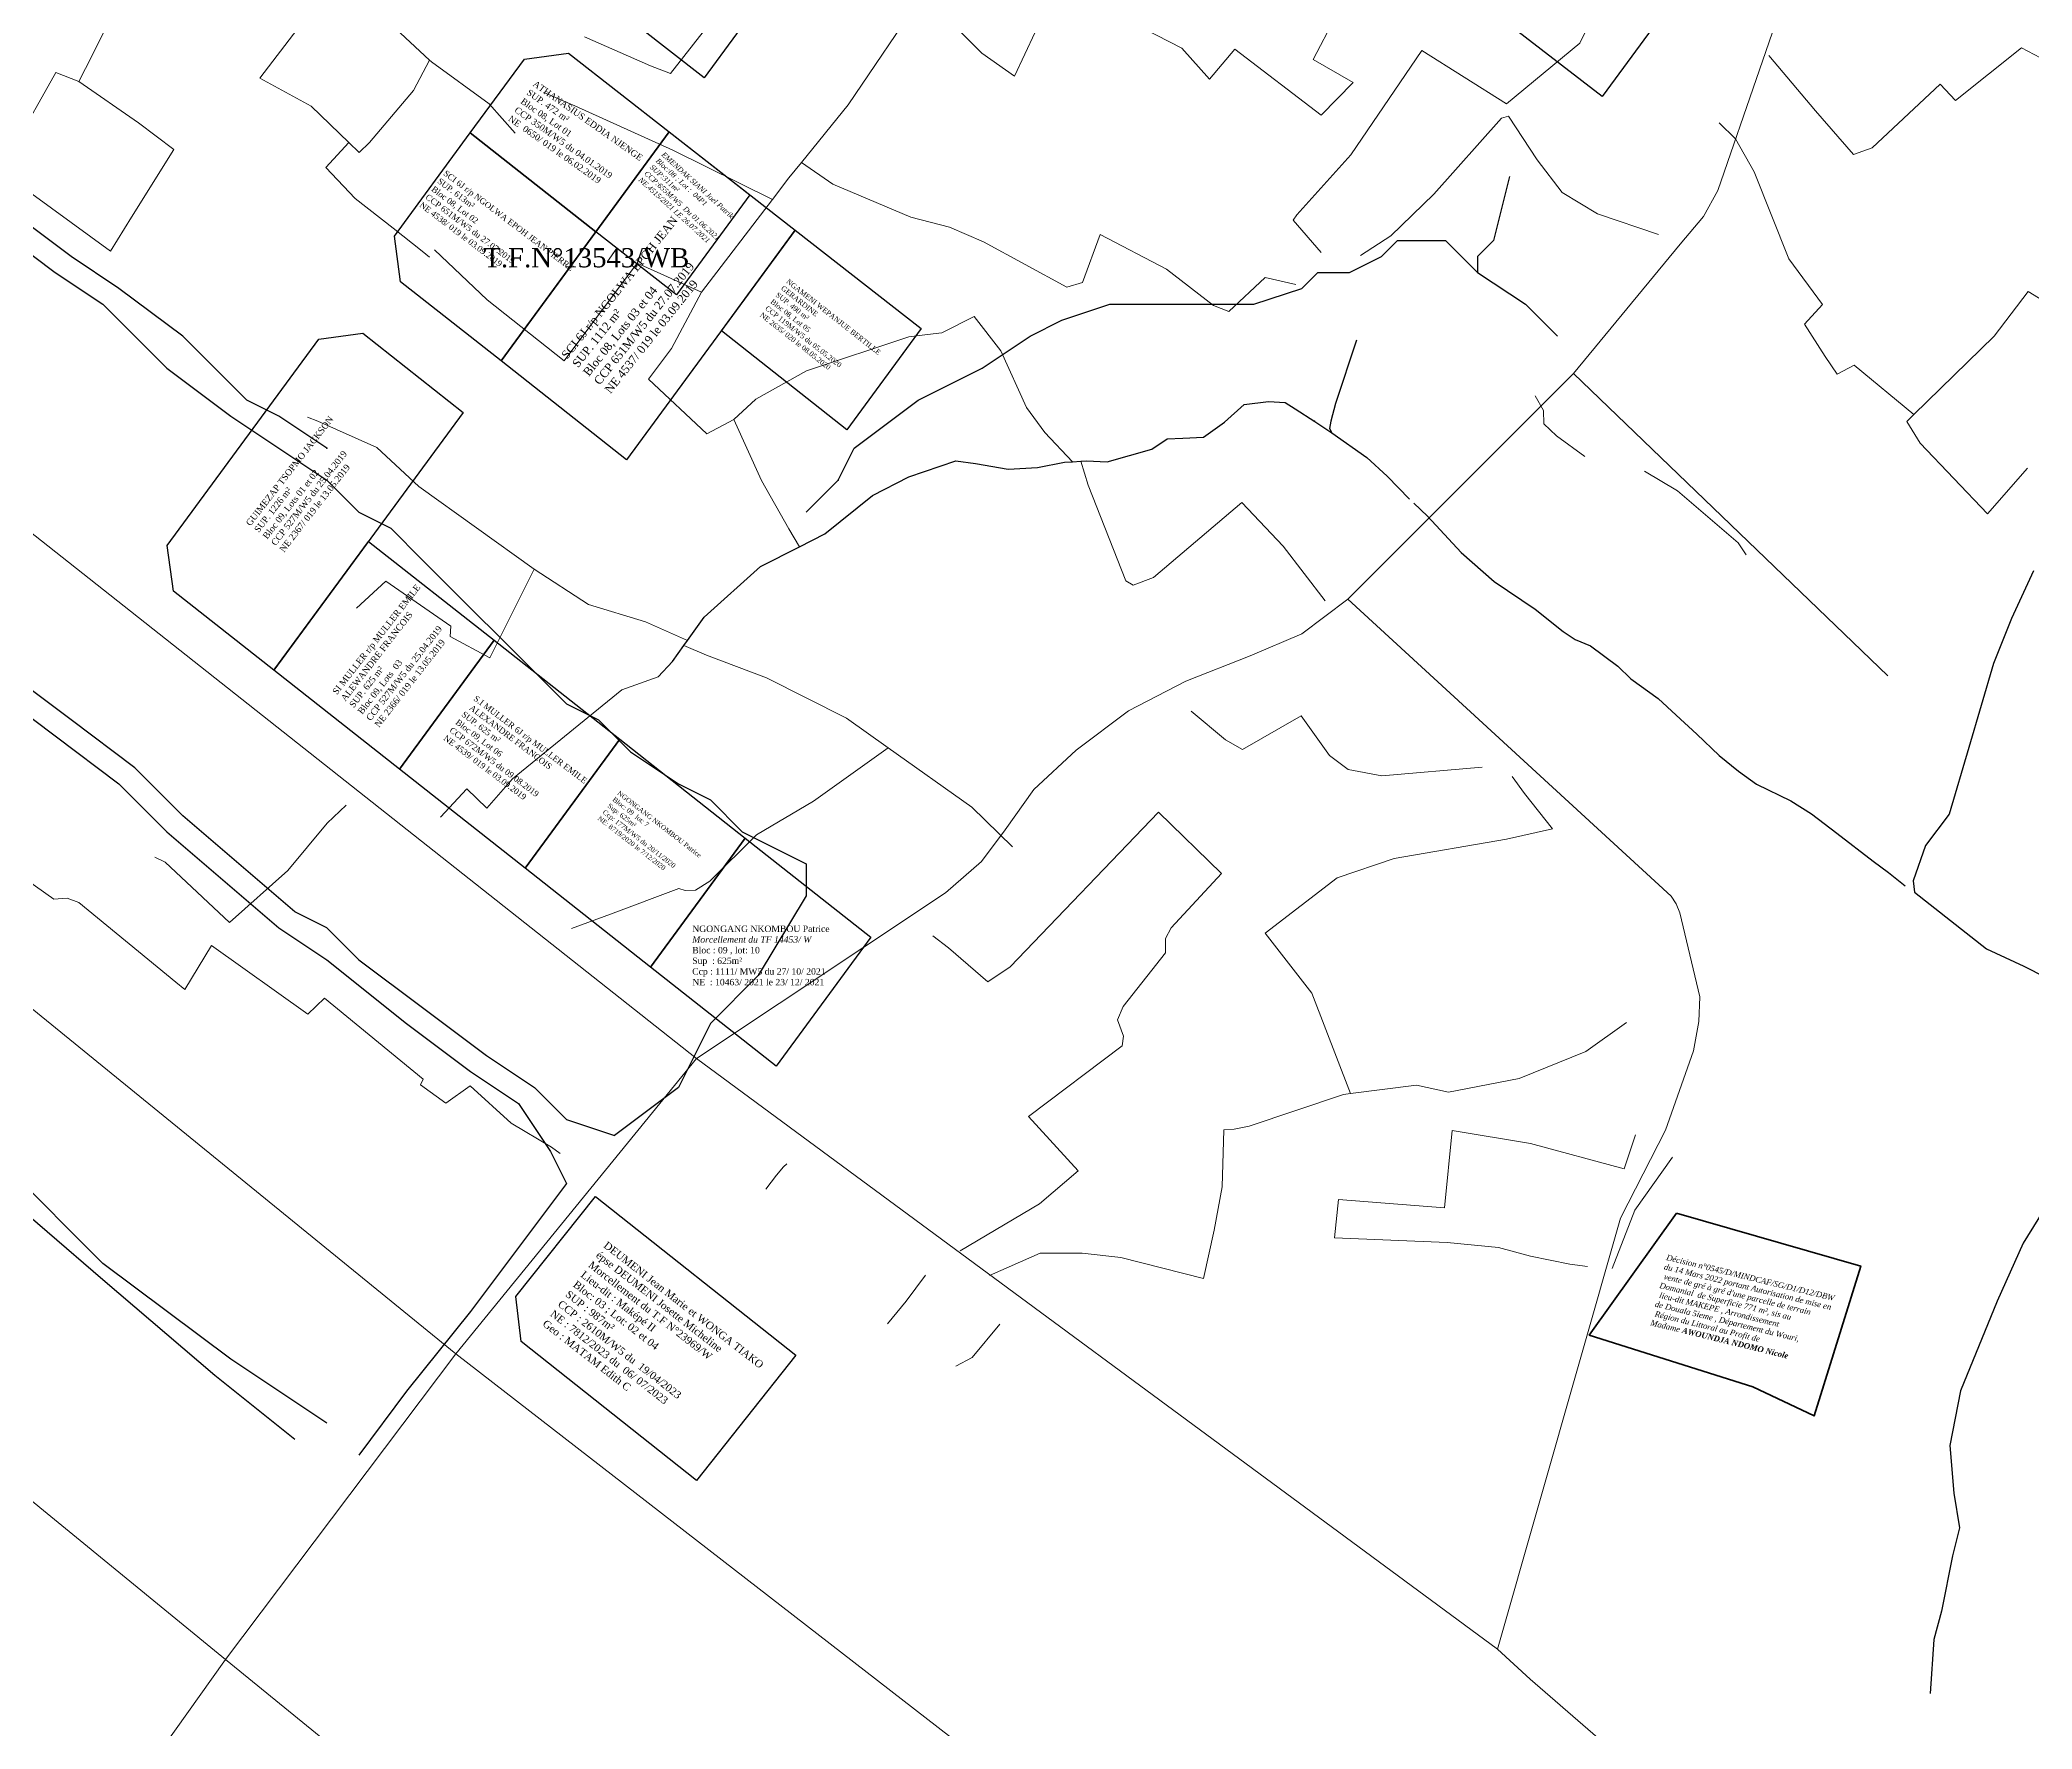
# Model space of a CAD drawing. Header units: millimetres. Extents: x 579832 to 917290, y 449831 to 1452191.
# Drawn here: x 582978.7 to 583290.4, y 450272.1 to 450536.4 of the extents above; entities that cross this region are included whole.
import ezdxf

# ---------------------------------------------------------------- set-up
doc = ezdxf.new("R2010")
doc.units = ezdxf.units.MM
doc.header["$LTSCALE"] = 10
for name, color, linetype, lineweight in [('cH2O_intermitent', 140, 'Continuous', 30), ('drains_fossés', 120, 'Continuous', 20), ('MAJ APRES LE 13.01.2023', 222, 'Continuous', 30), ('Roads_others', 24, 'Continuous', 9)]:
    doc.layers.add(name, color=color, linetype=linetype, lineweight=lineweight)
for name, color, linetype in [('end maj 26 02 2021', 7, 'Continuous'), ('MAJ DEC 2021', 7, 'Continuous'), ('MAJ JUILLET 2021', 7, 'Continuous'), ('MAJ OCT 2021', 7, 'Continuous')]:
    doc.layers.add(name, color=color, linetype=linetype)
doc.styles.add('Times 1.0', font='times.ttf', dxfattribs={"width": 0.99, "height": 1})
doc.styles.add('Times 1.5', font='times.ttf', dxfattribs={"width": 0.99, "height": 0.75})

# ---------------------------------------------------------------- blocks, each defined once
blk = doc.blocks.new('A$C4FF85C46')
at = {"color": 7, "insert": (-0.76, -3.08), "char_height": 0.8, "width": 40.4186, "attachment_point": 1, "rotation": 317.6895}
blk.add_mtext('{\\fTimes New Roman|b0|i1|c0|p18;EMENDAK SIANI Joel Patrik\\PBloc:08 ; Lot :  04P1\\PSUP:311m²\\PCCP:655M/W5  Du 01.06.2021\\PNE.4515/2021 LE 26.07.2021}', dxfattribs=at)
at = {"layer": 'MAJ JUILLET 2021', "color": 7, "linetype": 'ByBlock', "lineweight": -3, "ltscale": 0.0014, "insert": (-29.07, -18.19), "char_height": 3, "width": 30.6546, "attachment_point": 1, "style": 'Times 1.5'}
blk.add_mtext('{\\C1;T.F.N°13543/WB }', dxfattribs=at)

msp = doc.modelspace()

# ---------------------------------------------------------------- linework, layer by layer
at = {"color": 6, "lineweight": 40, "flags": 128}
msp.add_lwpolyline([(583234.75, 450352.84), (583263.55, 450344.58), (583256.27, 450321.12), (583246.67, 450325.66), (583221.09, 450333.78)], close=True, dxfattribs=at)
at = {"layer": 'cH2O_intermitent'}
for points in [[(583184.68, 450489.38), (583181.4, 450479.5), (583180.67, 450476.69), (583180.47, 450475.56), (583180.82, 450474.88)], [(583075.45, 450436.72), (583077.71, 450439.15), (583079.47, 450441.61), (583080.05, 450442.42), (583082.66, 450446.06), (583091.43, 450453.99), (583097.54, 450457.08), (583101.52, 450459.08), (583108.96, 450465.08), (583114.65, 450468), (583122.03, 450470.5), (583125.08, 450470.11), (583130.17, 450469.19), (583134.78, 450469.46), (583139.03, 450470.28), (583140.26, 450470.36), (583141.56, 450470.44), (583142.44, 450470.5), (583145.69, 450470.38), (583152.69, 450472.35), (583155.08, 450473.95), (583157.53, 450474.05), (583160.77, 450474.19), (583164.01, 450476.58), (583167.09, 450479.33), (583170.89, 450479.81), (583173.5, 450479.62), (583175.07, 450478.66), (583178.14, 450476.66), (583178, 450476.77), (583180.82, 450474.88)], [(583180.82, 450474.88), (583186.27, 450471.05), (583189.46, 450468.13), (583192.99, 450464.51)], [(583193.65, 450463.88), (583195.8, 450461.88), (583201.07, 450456.16), (583206.22, 450451.63), (583212.6, 450447.3), (583217, 450443.83), (583218.89, 450442.57), (583221.3, 450441.56), (583225.53, 450438.38), (583227.58, 450436.43), (583231.85, 450433.32), (583234.67, 450430.72), (583237.9, 450427.77), (583241.42, 450424.41), (583244.44, 450421.96), (583247.24, 450419.94), (583252.59, 450417.32), (583255.85, 450415.28), (583259.79, 450412.27), (583265.51, 450407.9), (583267.88, 450406.13), (583270.5, 450404.03)], [(583290.56, 450453.32), (583287.15, 450445.86), (583284.33, 450438.79), (583280.48, 450425.69), (583277.39, 450415.24), (583273.7, 450410.37), (583271.74, 450404.8), (583271.98, 450403.07), (583283.23, 450394.2), (583289.04, 450391.46), (583299, 450386.44)], [(583293.52, 450355.53), (583288.95, 450348.16), (583284.88, 450339.09), (583279.16, 450325.04), (583277.5, 450316.52), (583278.13, 450309.03), (583279.01, 450303.64), (583277.92, 450299.27), (583276.17, 450290.6), (583274.99, 450286.16), (583274.4, 450277.73)]]:
    msp.add_lwpolyline(points, dxfattribs=at)
at = {"layer": 'drains_fossés'}
for p, q in [((583032.1, 450540.23), (583039.7, 450533.18)), ((583208.15, 450526.34), (583194.89, 450534.69)), ((583093.33, 450511.38), (583082.23, 450496.88))]:
    msp.add_line(p, q, dxfattribs=at)
for points in [[(582998.46, 450557.5), (582999.75, 450556.79), (582993.12, 450546.33), (582985.89, 450531.87), (582984.82, 450529.84)], [(583063.94, 450536.84), (583074.27, 450532.29), (583077.38, 450531.09), (583098.61, 450558.21), (583116.91, 450543.55)], [(583208.15, 450526.34), (583219.59, 450535.86), (583223.89, 450544.51), (583226.04, 450546.41), (583232.22, 450553.11)], [(583027.08, 450520.31), (583021.15, 450525.99), (583013.13, 450530.36), (583025.03, 450545.93)], [(583116.91, 450543.55), (583126.07, 450534.29), (583131.16, 450530.66), (583136.05, 450540.99), (583137.59, 450544.33)], [(583181.29, 450539.75), (583177.9, 450533.26), (583184.14, 450529.69), (583179.17, 450524.58), (583165.64, 450534.92), (583161.68, 450530.22), (583157.37, 450535.06), (583143.25, 450542.28), (583137.59, 450544.33)], [(583116.91, 450543.55), (583105.16, 450526.21), (583097.86, 450517.19)], [(583194.89, 450534.69), (583183.81, 450518.39), (583175.36, 450509.01), (583174.77, 450508.14), (583179.16, 450503.11)], [(583249.16, 450533.9), (583256.46, 450525.24), (583262.4, 450518.44), (583265.32, 450519.49), (583275.96, 450529.42), (583278.38, 450526.89), (583288.69, 450535.12), (583291.69, 450533.55), (583298.27, 450529.25), (583296.51, 450525.72), (583300.25, 450522.51), (583302.86, 450518.09), (583305.31, 450515.8)], [(583039.7, 450533.18), (583037.17, 450528.41), (583030.28, 450520.31), (583028.69, 450518.76), (583027.08, 450520.31)], [(583039.7, 450533.18), (583039.98, 450532.91), (583049, 450526.34), (583053.1, 450521.74)], [(582984.82, 450529.84), (582981.26, 450531.23), (582974.6, 450519.44), (582972.6, 450515.85)], [(582984.82, 450529.84), (582994.19, 450523.35), (582999.69, 450519.18), (582993.07, 450508.64), (582989.8, 450503.29), (582977.47, 450512.29)], [(583093.33, 450511.38), (583077.72, 450519.11), (583062.43, 450526.01), (583057.59, 450528.13)], [(583185.29, 450502.6), (583190.07, 450505.72), (583196.8, 450512.21), (583207.36, 450524.12), (583208.44, 450524.43)], [(583208.44, 450524.43), (583212.93, 450517.6), (583216.87, 450512.5), (583222.4, 450509.13), (583231.92, 450505.89)], [(583271.84, 450477.76), (583262.52, 450485.48), (583259.85, 450484.07), (583257.97, 450486.84), (583254.76, 450491.91), (583257.58, 450494.95), (583252.29, 450502.09), (583246.89, 450515.7), (583243.95, 450520.86), (583241.39, 450523.35)], [(583027.08, 450520.31), (583023.49, 450516.39), (583028.07, 450511.53), (583034, 450506.9), (583038.54, 450503.28), (583039.7, 450502.37)], [(583097.86, 450517.19), (583095.9, 450514.79), (583093.33, 450511.38)], [(583175.21, 450498.07), (583170.38, 450499.16), (583164.69, 450493.89), (583162.29, 450494.8), (583154.96, 450500.49), (583144.57, 450505.93), (583141.84, 450498.39), (583139.38, 450497.69), (583126.35, 450504.77), (583121.04, 450507.04), (583114.98, 450508.63), (583102.76, 450513.79), (583097.86, 450517.19)], [(583082.23, 450496.88), (583072.15, 450501.43), (583060.75, 450486.13), (583048.72, 450495.69), (583040.48, 450503.53)], [(583082.23, 450496.88), (583077.56, 450488.07), (583073.95, 450483.26), (583083.06, 450474.71), (583087.28, 450476.96)], [(583271.84, 450477.76), (583284.4, 450489.99), (583289.72, 450496.98), (583295.69, 450493.32), (583298.23, 450491.64)], [(583087.28, 450476.96), (583090.73, 450480.16), (583098.64, 450484.61), (583114.68, 450489.91), (583117.58, 450490.25), (583119.83, 450490.51), (583124.88, 450493.11), (583129.07, 450487.72), (583133.05, 450478.84), (583135.95, 450474.95), (583140.26, 450470.36)], [(583212.61, 450480.68), (583213.95, 450478.36), (583213.96, 450476.3), (583215.96, 450474.43), (583220.37, 450471.17)], [(583056.04, 450453.57), (583038.01, 450466.51), (583031.42, 450472.62), (583022.23, 450476.73), (583020.61, 450477.35)], [(583087.28, 450476.96), (583091.59, 450467.45), (583095.87, 450459.9), (583097.54, 450457.08)], [(583289.62, 450469.37), (583283.4, 450462.23), (583272.86, 450473.27), (583270.74, 450476.68), (583271.84, 450477.76)], [(583179.8, 450448.62), (583173.21, 450457.15), (583166.73, 450463.97), (583152.95, 450452.29), (583149.76, 450451.06), (583148.61, 450451.74), (583142.73, 450466.72), (583141.56, 450470.44)], [(583229.74, 450468.91), (583234.91, 450465.82), (583244.39, 450457.71), (583245.63, 450455.82)], [(583028.28, 450447.48), (583032.84, 450451.7), (583043.01, 450444.64), (583042.94, 450443.03), (583049.11, 450439.72), (583056.04, 450453.57)], [(583056.04, 450453.57), (583064.55, 450448.03), (583073.45, 450445.32), (583080.05, 450442.42)], [(583111.42, 450425.63), (583104.92, 450430.25), (583092.4, 450436.59), (583083.01, 450440.11), (583079.47, 450441.61)], [(583075.45, 450436.72), (583069.79, 450434.69), (583052.69, 450420.79), (583048.64, 450416.2), (583045.52, 450419.19), (583041.38, 450414.76)], [(583204.33, 450422.6), (583188.62, 450421.24), (583183.35, 450422.26), (583180.47, 450424.44), (583176.04, 450430.64), (583166.83, 450425.34), (583164.2, 450426.88), (583158.81, 450431.36)], [(583111.42, 450425.63), (583099.75, 450417.27), (583090.82, 450412.04), (583083.51, 450404.78), (583081.3, 450403.34), (583079.68, 450403.31), (583078.7, 450403.61), (583068.01, 450399.63), (583061.89, 450397.35)], [(583130.85, 450410.16), (583124.52, 450416.34), (583111.42, 450425.63)], [(583183.73, 450371.55), (583177.69, 450387.26), (583170.41, 450396.63), (583181.63, 450405.28), (583190.58, 450408.33), (583208.15, 450411.32), (583215.32, 450412.93), (583210.95, 450418.5), (583209.04, 450421.14)], [(582973.99, 450417.78), (582968.32, 450410.89), (582980.91, 450401.94), (582982.99, 450402.13), (582984.85, 450401.42), (583000, 450388.96), (583001.4, 450387.81), (583005.61, 450394.71)], [(583008.4, 450398.33), (583017.52, 450406.42), (583023.66, 450413.82), (583026.65, 450416.66)], [(583122.69, 450346.95), (583135.08, 450354.32), (583141.13, 450359.47), (583133.37, 450367.97), (583148.02, 450378.99), (583148.26, 450380.52), (583147.28, 450383.07), (583148.17, 450385.19), (583154.8, 450393.55), (583154.8, 450395.81), (583155.67, 450397.49), (583163.57, 450405.99), (583153.69, 450415.56), (583130.51, 450391.38), (583127, 450389), (583120.86, 450394.32), (583118.4, 450396.22)], [(583008.4, 450398.33), (583000, 450406.16), (582998.32, 450407.73), (582996.74, 450408.51)], [(583005.61, 450394.71), (583020.65, 450383.95), (583023.27, 450386.45), (583038.69, 450373.79), (583038.3, 450372.9), (583042.23, 450370.05), (583046.03, 450372.78), (583052.45, 450366.94), (583058.78, 450363.19), (583060.14, 450362.18)], [(583226.93, 450382.64), (583220.54, 450378.11), (583210.13, 450373.93), (583199.06, 450371.76), (583194.08, 450372.86), (583183.73, 450371.55)], [(583183.73, 450371.55), (583182.67, 450371.42), (583167.89, 450366.43), (583165.55, 450365.98), (583163.92, 450365.87), (583163.66, 450356.97), (583162.4, 450350.2), (583160.75, 450342.61), (583147.84, 450345.9), (583141.75, 450346.61), (583135.19, 450346.59), (583127.26, 450343.1)], [(583228.31, 450365.09), (583226.55, 450359.76), (583211.87, 450363.76), (583199.63, 450365.77), (583198.43, 450353.67), (583181.84, 450354.96), (583181.24, 450348.96), (583198.84, 450348.26), (583206.91, 450347.49), (583211.89, 450346.12), (583218.04, 450344.89), (583220.83, 450344.52)], [(583092.31, 450356.62), (583093.97, 450358.8), (583095.03, 450360.11), (583095.58, 450360.54)], [(583224.69, 450344.2), (583228.19, 450353.31), (583234.1, 450361.61)], [(583111.3, 450335.51), (583114.25, 450339.1), (583117.26, 450343.14)], [(583122.02, 450328.91), (583124.54, 450330.27), (583128.91, 450335.48)]]:
    msp.add_lwpolyline(points, dxfattribs=at)
at = {"layer": 'end maj 26 02 2021', "color": 150, "linetype": 'ByBlock', "lineweight": -3, "ltscale": 0.0014, "flags": 128}
for points in [[(583212.99, 450612.61), (583259.36, 450576.82), (583223.13, 450527.47), (583176.76, 450563.26)], [(583212.99, 450612.61), (583259.36, 450576.82), (583223.13, 450527.47), (583176.76, 450563.26)], [(583078.56, 450566.09), (583097.82, 450551.13), (583082.62, 450530.42), (583067.34, 450542.36), (583066.36, 450549.46)], [(583078.56, 450566.09), (583097.82, 450551.13), (583082.62, 450530.42), (583067.34, 450542.36), (583066.36, 450549.46)]]:
    msp.add_lwpolyline(points, close=True, dxfattribs=at)
at = {"layer": 'end maj 26 02 2021', "flags": 128}
for points in [[(583023.61, 450472.49), (583016.11, 450477.49), (583011.11, 450479.99), (583001.11, 450489.99), (582991.11, 450497.49), (582983.61, 450502.49), (582973.61, 450509.99), (582963.61, 450519.99), (582943.61, 450534.99), (582936.11, 450539.99), (582921.11, 450549.99), (582906.11, 450562.49)], [(583023.61, 450472.49), (583016.11, 450477.49), (583011.11, 450479.99), (583001.11, 450489.99), (582991.11, 450497.49), (582983.61, 450502.49), (582973.61, 450509.99), (582963.61, 450519.99), (582943.61, 450534.99), (582936.11, 450539.99), (582921.11, 450549.99), (582906.11, 450562.49)], [(583023.61, 450397.49), (583018.61, 450399.99), (583001.11, 450414.99), (582993.61, 450422.49), (582983.61, 450429.99), (582973.61, 450437.49), (582956.11, 450449.99), (582946.11, 450457.49), (582936.11, 450464.99), (582928.61, 450472.49), (582916.11, 450482.49), (582906.11, 450489.99), (582893.61, 450502.49), (582886.11, 450509.99), (582881.11, 450517.49), (582878.61, 450522.49)], [(583023.61, 450397.49), (583018.61, 450399.99), (583001.11, 450414.99), (582993.61, 450422.49), (582983.61, 450429.99), (582973.61, 450437.49), (582956.11, 450449.99), (582946.11, 450457.49), (582936.11, 450464.99), (582928.61, 450472.49), (582916.11, 450482.49), (582906.11, 450489.99), (582893.61, 450502.49), (582886.11, 450509.99), (582881.11, 450517.49), (582878.61, 450522.49)], [(582948.61, 450524.99), (582961.11, 450514.99), (582971.11, 450507.49), (582981.11, 450499.99), (582988.61, 450494.99), (582998.61, 450484.99), (583008.61, 450477.49), (583016.11, 450472.49), (583023.61, 450467.49)], [(582948.61, 450524.99), (582961.11, 450514.99), (582971.11, 450507.49), (582981.11, 450499.99), (582988.61, 450494.99), (582998.61, 450484.99), (583008.61, 450477.49), (583016.11, 450472.49), (583023.61, 450467.49)], [(583208.61, 450514.99), (583206.11, 450504.99), (583203.61, 450502.49), (583203.61, 450499.99), (583203.61, 450499.99)], [(583208.61, 450514.99), (583206.11, 450504.99), (583203.61, 450502.49), (583203.61, 450499.99), (583203.61, 450499.99)], [(583166.11, 450494.99), (583166.11, 450494.99), (583168.61, 450494.99), (583176.11, 450497.49), (583178.61, 450499.99), (583181.11, 450499.99), (583183.61, 450499.99), (583188.61, 450502.49), (583191.11, 450504.99), (583193.61, 450504.99), (583196.11, 450504.99), (583198.61, 450504.99), (583201.11, 450502.49), (583201.11, 450502.49), (583203.61, 450499.99)], [(583166.11, 450494.99), (583166.11, 450494.99), (583168.61, 450494.99), (583176.11, 450497.49), (583178.61, 450499.99), (583181.11, 450499.99), (583183.61, 450499.99), (583188.61, 450502.49), (583191.11, 450504.99), (583193.61, 450504.99), (583196.11, 450504.99), (583198.61, 450504.99), (583201.11, 450502.49), (583201.11, 450502.49), (583203.61, 450499.99)], [(583203.61, 450499.99), (583211.11, 450494.99), (583213.61, 450492.49), (583216.11, 450489.99)], [(583203.61, 450499.99), (583211.11, 450494.99), (583213.61, 450492.49), (583216.11, 450489.99)], [(583121.11, 450482.49), (583126.11, 450484.99), (583133.61, 450489.99), (583138.61, 450492.49), (583146.11, 450494.99), (583148.61, 450494.99), (583153.61, 450494.99), (583158.61, 450494.99), (583163.61, 450494.99), (583163.61, 450494.99)], [(583121.11, 450482.49), (583126.11, 450484.99), (583133.61, 450489.99), (583138.61, 450492.49), (583146.11, 450494.99), (583148.61, 450494.99), (583153.61, 450494.99), (583158.61, 450494.99), (583163.61, 450494.99), (583163.61, 450494.99)], [(583163.61, 450494.99), (583166.11, 450494.99)], [(583163.61, 450494.99), (583166.11, 450494.99)], [(582901.11, 450489.99), (582913.61, 450479.99), (582926.11, 450469.99), (582933.61, 450462.49), (582938.61, 450457.49), (582956.11, 450447.49), (582971.11, 450434.99), (582981.11, 450427.49), (582991.11, 450419.99), (582998.61, 450412.49), (583016.11, 450397.49), (583023.61, 450392.49)], [(582901.11, 450489.99), (582913.61, 450479.99), (582926.11, 450469.99), (582933.61, 450462.49), (582938.61, 450457.49), (582956.11, 450447.49), (582971.11, 450434.99), (582981.11, 450427.49), (582991.11, 450419.99), (582998.61, 450412.49), (583016.11, 450397.49), (583023.61, 450392.49)], [(583103.61, 450467.49), (583106.11, 450472.49), (583116.11, 450479.99), (583121.11, 450482.49)], [(583103.61, 450467.49), (583106.11, 450472.49), (583116.11, 450479.99), (583121.11, 450482.49)], [(583023.61, 450467.49), (583028.61, 450462.49), (583033.61, 450459.99), (583038.61, 450454.99), (583046.11, 450447.49), (583051.11, 450442.49), (583061.11, 450432.49), (583066.11, 450429.99), (583071.11, 450424.99), (583078.61, 450419.99), (583083.61, 450417.49), (583088.61, 450412.49), (583098.61, 450407.49), (583098.61, 450402.49), (583091.11, 450389.99), (583083.61, 450382.49), (583078.61, 450372.49), (583068.61, 450364.99)], [(583023.61, 450467.49), (583028.61, 450462.49), (583033.61, 450459.99), (583038.61, 450454.99), (583046.11, 450447.49), (583051.11, 450442.49), (583061.11, 450432.49), (583066.11, 450429.99), (583071.11, 450424.99), (583078.61, 450419.99), (583083.61, 450417.49), (583088.61, 450412.49), (583098.61, 450407.49), (583098.61, 450402.49), (583091.11, 450389.99), (583083.61, 450382.49), (583078.61, 450372.49), (583068.61, 450364.99)], [(583098.61, 450462.49), (583101.11, 450464.99), (583103.61, 450467.49)], [(583098.61, 450462.49), (583101.11, 450464.99), (583103.61, 450467.49)], [(583023.61, 450319.99), (583016.11, 450324.99), (583008.61, 450329.99), (582988.61, 450344.99), (582973.61, 450359.99), (582946.11, 450382.49), (582938.61, 450389.99), (582931.11, 450394.99), (582923.61, 450399.99), (582913.61, 450407.49), (582908.61, 450409.99), (582893.61, 450424.99), (582888.61, 450429.99), (582883.61, 450434.99), (582878.61, 450437.49), (582873.61, 450439.99), (582868.61, 450442.49), (582863.61, 450449.99)], [(583023.61, 450319.99), (583016.11, 450324.99), (583008.61, 450329.99), (582988.61, 450344.99), (582973.61, 450359.99), (582946.11, 450382.49), (582938.61, 450389.99), (582931.11, 450394.99), (582923.61, 450399.99), (582913.61, 450407.49), (582908.61, 450409.99), (582893.61, 450424.99), (582888.61, 450429.99), (582883.61, 450434.99), (582878.61, 450437.49), (582873.61, 450439.99), (582868.61, 450442.49), (582863.61, 450449.99)], [(582858.61, 450444.99), (582863.61, 450442.49), (582871.11, 450437.49), (582876.11, 450432.49), (582886.11, 450427.49), (582891.11, 450422.49), (582903.61, 450412.49), (582911.11, 450404.99), (582921.11, 450397.49), (582928.61, 450392.49), (582938.61, 450387.49), (582943.61, 450379.99), (582971.11, 450357.49), (582988.61, 450342.49), (583006.11, 450327.49), (583018.61, 450317.49)], [(582858.61, 450444.99), (582863.61, 450442.49), (582871.11, 450437.49), (582876.11, 450432.49), (582886.11, 450427.49), (582891.11, 450422.49), (582903.61, 450412.49), (582911.11, 450404.99), (582921.11, 450397.49), (582928.61, 450392.49), (582938.61, 450387.49), (582943.61, 450379.99), (582971.11, 450357.49), (582988.61, 450342.49), (583006.11, 450327.49), (583018.61, 450317.49)], [(583023.61, 450397.49), (583028.61, 450392.49), (583038.61, 450384.99), (583048.61, 450377.49), (583056.11, 450372.49), (583061.11, 450367.49), (583068.61, 450364.99)], [(583023.61, 450397.49), (583028.61, 450392.49), (583038.61, 450384.99), (583048.61, 450377.49), (583056.11, 450372.49), (583061.11, 450367.49), (583068.61, 450364.99)], [(583023.61, 450392.49), (583036.11, 450382.49), (583046.11, 450374.99), (583053.61, 450369.99), (583058.61, 450362.49), (583061.11, 450357.49)], [(583023.61, 450392.49), (583036.11, 450382.49), (583046.11, 450374.99), (583053.61, 450369.99), (583058.61, 450362.49), (583061.11, 450357.49)], [(583061.11, 450357.49), (583046.11, 450337.49), (583036.11, 450324.99), (583028.61, 450314.99)], [(583061.11, 450357.49), (583046.11, 450337.49), (583036.11, 450324.99), (583028.61, 450314.99)]]:
    msp.add_lwpolyline(points, dxfattribs=at)
at = {"layer": 'end maj 26 02 2021', "color": 150, "lineweight": -3, "flags": 128}
for points in [[(583061.42, 450534.29), (583077.19, 450521.97), (583065.69, 450506.31), (583046.04, 450521.79), (583054.52, 450533.34)], [(583061.42, 450534.29), (583077.19, 450521.97), (583065.69, 450506.31), (583046.04, 450521.79), (583054.52, 450533.34)], [(583046.04, 450521.79), (583065.69, 450506.31), (583050.89, 450486.14), (583035.17, 450498.53), (583034.2, 450505.66)], [(583046.04, 450521.79), (583065.69, 450506.31), (583050.89, 450486.14), (583035.17, 450498.53), (583034.2, 450505.66)], [(583077.19, 450521.97), (583096.89, 450506.58), (583070.52, 450470.67), (583050.89, 450486.14)], [(583077.19, 450521.97), (583096.89, 450506.58), (583070.52, 450470.67), (583050.89, 450486.14)], [(583096.89, 450506.58), (583116.59, 450491.19), (583104.96, 450475.35), (583085.33, 450490.83)], [(583096.89, 450506.58), (583116.59, 450491.19), (583104.96, 450475.35), (583085.33, 450490.83)], [(583029.24, 450490.47), (583044.97, 450478.08), (583015.36, 450437.75), (582999.64, 450450.14), (582998.67, 450457.27), (583022.36, 450489.53)], [(583029.24, 450490.47), (583044.97, 450478.08), (583015.36, 450437.75), (582999.64, 450450.14), (582998.67, 450457.27), (583022.36, 450489.53)], [(583030.16, 450457.91), (583049.8, 450442.44), (583034.99, 450422.27), (583015.36, 450437.75)], [(583030.16, 450457.91), (583049.8, 450442.44), (583034.99, 450422.27), (583015.36, 450437.75)], [(583049.8, 450442.44), (583069.43, 450426.96), (583054.63, 450406.8), (583034.99, 450422.27)], [(583049.8, 450442.44), (583069.43, 450426.96), (583054.63, 450406.8), (583034.99, 450422.27)]]:
    msp.add_lwpolyline(points, close=True, dxfattribs=at)
at = {"layer": 'end maj 26 02 2021', "color": 150}
msp.add_lwpolyline([(583069.43, 450426.96), (583089.07, 450411.49), (583074.26, 450391.32), (583054.63, 450406.8)], close=True, dxfattribs=at)
msp.add_lwpolyline([(583069.43, 450426.96), (583089.07, 450411.49), (583074.26, 450391.32), (583054.63, 450406.8)], close=True, dxfattribs=at)
at = {"layer": 'end maj 26 02 2021'}
for p in [(583023.61, 450472.49), (583023.61, 450472.49), (583103.61, 450467.49), (583103.61, 450467.49)]:
    msp.add_point(p, dxfattribs=at)
at = {"layer": 'MAJ APRES LE 13.01.2023', "flags": 128}
msp.add_lwpolyline([(583065.63, 450355.47), (583096.97, 450330.61), (583081.43, 450311.02), (583054.01, 450332.78), (583053.2, 450339.8)], close=True, dxfattribs=at)
at = {"layer": 'MAJ DEC 2021', "flags": 128}
msp.add_lwpolyline([(583089.07, 450411.49), (583108.7, 450396.01), (583093.9, 450375.85), (583074.26, 450391.32)], close=True, dxfattribs=at)
msp.add_lwpolyline([(583089.07, 450411.49), (583108.7, 450396.01), (583093.9, 450375.85), (583074.26, 450391.32)], close=True, dxfattribs=at)
at = {"layer": 'MAJ JUILLET 2021', "lineweight": -3, "flags": 128}
msp.add_lwpolyline([(583077.19, 450521.97), (583089.81, 450512.12), (583078.31, 450496.46), (583065.7, 450506.31)], close=True, dxfattribs=at)
msp.add_lwpolyline([(583077.19, 450521.97), (583089.81, 450512.12), (583078.31, 450496.46), (583065.7, 450506.31)], close=True, dxfattribs=at)
at = {"layer": 'Roads_others'}
msp.add_line((583267.8, 450436.91), (583218.63, 450484.17), dxfattribs=at)
for points in [[(583081.45, 450377.06), (583120.41, 450402.97), (583126.03, 450407.85), (583129.74, 450412.82), (583134.2, 450419.1), (583140.82, 450425.25), (583149.01, 450431.39), (583158.01, 450436.06), (583168.05, 450439.99), (583176.13, 450443.47), (583183.3, 450448.88), (583218.63, 450484.17), (583235.28, 450504.42), (583238.93, 450508.71), (583241.19, 450512.81), (583254.22, 450550.61), (583256.24, 450554.82), (583269.83, 450574.2), (583306.48, 450622.82)], [(582878.75, 450533.89), (582907.8, 450514.22), (583081.45, 450377.06), (583206.71, 450284.63), (583211.82, 450279.95), (583230.64, 450263.66), (583239.68, 450259.28), (583270.05, 450252.65), (583300.67, 450248.78)], [(582845.7, 450490.4), (582876.38, 450467.14), (583043.78, 450330.85), (583209.97, 450202.14), (583220.24, 450195.22), (583234.97, 450189.02)], [(583183.3, 450448.88), (583233.89, 450402.42), (583234.69, 450401.25), (583235.23, 450399.83), (583238.36, 450386.67), (583238.22, 450382.82), (583237.41, 450378.24), (583232.99, 450365.81), (583229.5, 450358.97), (583225.96, 450352.06), (583206.71, 450284.63)], [(582840.3, 450420.09), (583007.75, 450283.06), (583064.93, 450236.49), (583128.35, 450187.99), (583144.63, 450178.59), (583153.11, 450172.39), (583258.89, 450083.02)], [(582793.86, 450006.15), (582819.88, 450037.66), (582857.02, 450082.7), (582893.28, 450129.05), (582929.86, 450180.14), (582966.97, 450225.74), (583007.75, 450283.06), (583043.78, 450330.85), (583081.45, 450377.06)]]:
    msp.add_lwpolyline(points, dxfattribs=at)

# ---------------------------------------------------------------- block references
at = {"layer": 'MAJ JUILLET 2021', "lineweight": -3}
msp.add_blockref('A$C4FF85C46', (583077.19, 450521.97), dxfattribs=at)
msp.add_blockref('A$C4FF85C46', (583077.19, 450521.97), dxfattribs=at)

# ---------------------------------------------------------------- texts
at = {"layer": 'end maj 26 02 2021', "color": 150, "linetype": 'ByBlock', "lineweight": -3, "ltscale": 0.0014, "attachment_point": 1, "style": 'Times 1.0'}
for s, insert, char_height, width, rotation in [('{\\C256;ATHANASIUS EDDIA NJENGE\\PSUP. 472 m²\\PBloc 08, Lot 01\\PCCP 350M/W5 du 04.01.2019\\PNE  0650/ 019 le 06.02.2019}', (583056.33, 450530.06), 1, 128.2264, 324.7965), ('{\\C256;ATHANASIUS EDDIA NJENGE\\PSUP. 472 m²\\PBloc 08, Lot 01\\PCCP 350M/W5 du 04.01.2019\\PNE  0650/ 019 le 06.02.2019}', (583056.33, 450530.06), 1, 128.2264, 324.7965), ('{\\fTimes New Roman|b0|i0|c186|p18;\\C256;SCI 6J r/p NGOLWA EPOH JEAN PIERRE\\PSUP. \\fTimes New Roman|b0|i0|c0|p18;613\\fTimes New Roman|b0|i0|c186|p18;m²\\PBloc 08, Lot 0\\fTimes New Roman|b0|i0|c0|p18;2\\fTimes New Roman|b0|i0|c186|p18;\\PCCP 651M/W5 du 27.07.2019\\PNE 453\\fTimes New Roman|b0|i0|c0|p18;8\\fTimes New Roman|b0|i0|c186|p18;/ 019 le 03.09.2019}', (583042.33, 450516.04), 0.9327, 103.8771, 322.8751), ('{\\fTimes New Roman|b0|i0|c186|p18;\\C256;SCI 6J r/p NGOLWA EPOH JEAN PIERRE\\PSUP. \\fTimes New Roman|b0|i0|c0|p18;613\\fTimes New Roman|b0|i0|c186|p18;m²\\PBloc 08, Lot 0\\fTimes New Roman|b0|i0|c0|p18;2\\fTimes New Roman|b0|i0|c186|p18;\\PCCP 651M/W5 du 27.07.2019\\PNE 453\\fTimes New Roman|b0|i0|c0|p18;8\\fTimes New Roman|b0|i0|c186|p18;/ 019 le 03.09.2019}', (583042.33, 450516.04), 0.9327, 103.8771, 322.8751), ('{\\C256;SCI 6J r/p NGOLWA EPOH JEAN PIERRE\\PSUP. 1112 m²\\PBloc 08, Lots 03 et 04\\PCCP 651M/W5 du 27.07.2019\\PNE 4537/ 019 le 03.09.2019}', (583060.2, 450487.15), 1.3015, 144.9475, 51.3622), ('{\\C256;SCI 6J r/p NGOLWA EPOH JEAN PIERRE\\PSUP. 1112 m²\\PBloc 08, Lots 03 et 04\\PCCP 651M/W5 du 27.07.2019\\PNE 4537/ 019 le 03.09.2019}', (583060.2, 450487.15), 1.3015, 144.9475, 51.3622), ('{\\C256;NGAMENI WEPANJUE BERTILLE\\PGERARDINE\\PSUP. 490 m²\\PBloc 08, Lot 05\\PCCP 119M/W5 du 05.05.2020\\PNE 2635/ 020 le 08.05.2020}', (583095.9, 450499.03), 0.8, 42.6975, 321.7925), ('{\\C256;NGAMENI WEPANJUE BERTILLE\\PGERARDINE\\PSUP. 490 m²\\PBloc 08, Lot 05\\PCCP 119M/W5 du 05.05.2020\\PNE 2635/ 020 le 08.05.2020}', (583095.9, 450499.03), 0.8, 42.6975, 321.7925), ('{\\C256;GUIMEZAP TSOPMO JACKSON\\PSUP. 1226 m²\\PBloc 09, Lots 01 et 02\\PCCP 527M/W5 du 25.04.2019\\PNE 2367/ 019 le 13.05.2019}', (583010.87, 450460.84), 1, 102.1142, 52.0697), ('{\\C256;GUIMEZAP TSOPMO JACKSON\\PSUP. 1226 m²\\PBloc 09, Lots 01 et 02\\PCCP 527M/W5 du 25.04.2019\\PNE 2367/ 019 le 13.05.2019}', (583010.87, 450460.84), 1, 102.1142, 52.0697), ('{\\C256;SI MULLER r/p MULLER EMILE \\PALEWANDRE FRANCOIS \\PSUP. 625 m²\\PBloc 09, Lots  03\\PCCP 527M/W5 du 25.04.2019\\PNE 2366/ 019 le 13.05.2019}', (583024.42, 450434.47), 1, 102.1142, 52.0697), ('{\\C256;SI MULLER r/p MULLER EMILE \\PALEWANDRE FRANCOIS \\PSUP. 625 m²\\PBloc 09, Lots  03\\PCCP 527M/W5 du 25.04.2019\\PNE 2366/ 019 le 13.05.2019}', (583024.42, 450434.47), 1, 102.1142, 52.0697), ('{\\C256;S.I MULLER\\fTimes New Roman|b0|i0|c186|p18; 6J r/p \\fTimes New Roman|b0|i0|c0|p18;MULLER EMILE\\P ALEXANDRE FRANCOIS\\P\\fTimes New Roman|b0|i0|c186|p18;SUP. \\fTimes New Roman|b0|i0|c0|p18;625 \\fTimes New Roman|b0|i0|c186|p18;m²\\PBloc 0\\fTimes New Roman|b0|i0|c0|p18;9\\fTimes New Roman|b0|i0|c186|p18;, Lot 0\\fTimes New Roman|b0|i0|c0|p18;6\\P\\fTimes New Roman|b0|i0|c186|p18;CCP 6\\fTimes New Roman|b0|i0|c0|p18;72\\fTimes New Roman|b0|i0|c186|p18;M/W5 du \\fTimes New Roman|b0|i0|c0|p18;09.08.2019\\P\\fTimes New Roman|b0|i0|c186|p18;NE 453\\fTimes New Roman|b0|i0|c0|p18;9\\fTimes New Roman|b0|i0|c186|p18;/ 019 le 03.09.2019}', (583047.04, 450433.89), 0.93273, 103.8771, 322.8751), ('{\\C256;S.I MULLER\\fTimes New Roman|b0|i0|c186|p18; 6J r/p \\fTimes New Roman|b0|i0|c0|p18;MULLER EMILE\\P ALEXANDRE FRANCOIS\\P\\fTimes New Roman|b0|i0|c186|p18;SUP. \\fTimes New Roman|b0|i0|c0|p18;625 \\fTimes New Roman|b0|i0|c186|p18;m²\\PBloc 0\\fTimes New Roman|b0|i0|c0|p18;9\\fTimes New Roman|b0|i0|c186|p18;, Lot 0\\fTimes New Roman|b0|i0|c0|p18;6\\P\\fTimes New Roman|b0|i0|c186|p18;CCP 6\\fTimes New Roman|b0|i0|c0|p18;72\\fTimes New Roman|b0|i0|c186|p18;M/W5 du \\fTimes New Roman|b0|i0|c0|p18;09.08.2019\\P\\fTimes New Roman|b0|i0|c186|p18;NE 453\\fTimes New Roman|b0|i0|c0|p18;9\\fTimes New Roman|b0|i0|c186|p18;/ 019 le 03.09.2019}', (583047.04, 450433.89), 0.93273, 103.8771, 322.8751)]:
    msp.add_mtext(s, dxfattribs=dict(at, insert=insert, char_height=char_height, width=width, rotation=rotation))
at = {"layer": 'end maj 26 02 2021', "insert": (583069.45, 450418.98), "char_height": 0.75, "attachment_point": 1, "rotation": 322.1525}
msp.add_mtext_dynamic_manual_height_columns('{\\fTimes New Roman|b0|i0|c0|p18;NGONGANG NKOMBOU Patrice\\PBloc: 09  lot: 7\\PSup: 625m²\\PCcp: 177M/W5 du 20/11/2020\\PNE: 8719/2020 le 7/12/2020}', width=66.601, gutter_width=12.5, heights=[28.57], dxfattribs=at)
msp.add_mtext_dynamic_manual_height_columns('{\\fTimes New Roman|b0|i0|c0|p18;NGONGANG NKOMBOU Patrice\\PBloc: 09  lot: 7\\PSup: 625m²\\PCcp: 177M/W5 du 20/11/2020\\PNE: 8719/2020 le 7/12/2020}', width=66.601, gutter_width=12.5, heights=[28.57], dxfattribs=at)
at = {"layer": 'MAJ APRES LE 13.01.2023', "insert": (583067.52, 450348.51), "char_height": 1.1646, "width": 32.6679, "attachment_point": 1, "rotation": 322.0904}
msp.add_mtext('{\\fTimes New Roman|b0|i0|c0|p18;DEUMENI Jean Marie et WONGA TIAKO épse DEUMENI Josette Micheline   \\P\\C1;Morcellement du T.F N°23969/W     \\P\\C256;Lieu-dit : Maképé II\\PBloc: 03 ; Lot: 02 et 04\\PSUP : 987m²\\PCCP : 2610M/W5 du  19/04/2023\\PNE : 7812/2023 du  06/ 07/2023\\P\\C1;Geo : MATAM Edith C}', dxfattribs=at)
at = {"layer": 'MAJ DEC 2021', "insert": (583080.78, 450397.82), "char_height": 1, "width": 21.5627, "attachment_point": 1}
msp.add_mtext('{\\fTimes New Roman|b0|i0|c0|p18;NGONGANG NKOMBOU Patrice\\P\\fTimes New Roman|b0|i1|c0|p18;\\C1;Morcellement du TF 14453/ W\\P\\fTimes New Roman|b0|i0|c0|p18;\\C256;Bloc : 09 , lot: 10\\PSup  : 625m²\\PCcp : 1111/ MW5 du 27/ 10/ 2021\\PNE  : 10463/ 2021 le 23/ 12/ 2021}', dxfattribs=at)
msp.add_mtext('{\\fTimes New Roman|b0|i0|c0|p18;NGONGANG NKOMBOU Patrice\\P\\fTimes New Roman|b0|i1|c0|p18;\\C1;Morcellement du TF 14453/ W\\P\\fTimes New Roman|b0|i0|c0|p18;\\C256;Bloc : 09 , lot: 10\\PSup  : 625m²\\PCcp : 1111/ MW5 du 27/ 10/ 2021\\PNE  : 10463/ 2021 le 23/ 12/ 2021}', dxfattribs=at)
at = {"layer": 'MAJ OCT 2021', "color": 7, "insert": (583233.28, 450346.4), "char_height": 0.9, "attachment_point": 1, "rotation": 346.2835}
msp.add_mtext_dynamic_manual_height_columns("{\\fTimes New Roman|b0|i1|c0|p18;Décision n°0545/D/MINDCAF/SG/D1/D12/DBW \\Pdu 14 Mars 2022 portant Autorisation de mise en\\P vente de gré à gré d'une parcelle de terrain \\PDomanial  de Superficie 771 m², sis au\\P lieu-dit MAKEPE , Arrondissement \\Pde Douala 5ieme , Département du Wouri,\\P Région du Littoral au Profit de \\PMadame \\fTimes New Roman|b1|i1|c0|p18;AWOUNDJA NDOMO Nicole}", width=53.6759, gutter_width=12.5, heights=[27.44], dxfattribs=at)

doc.saveas('drawing.dxf')
